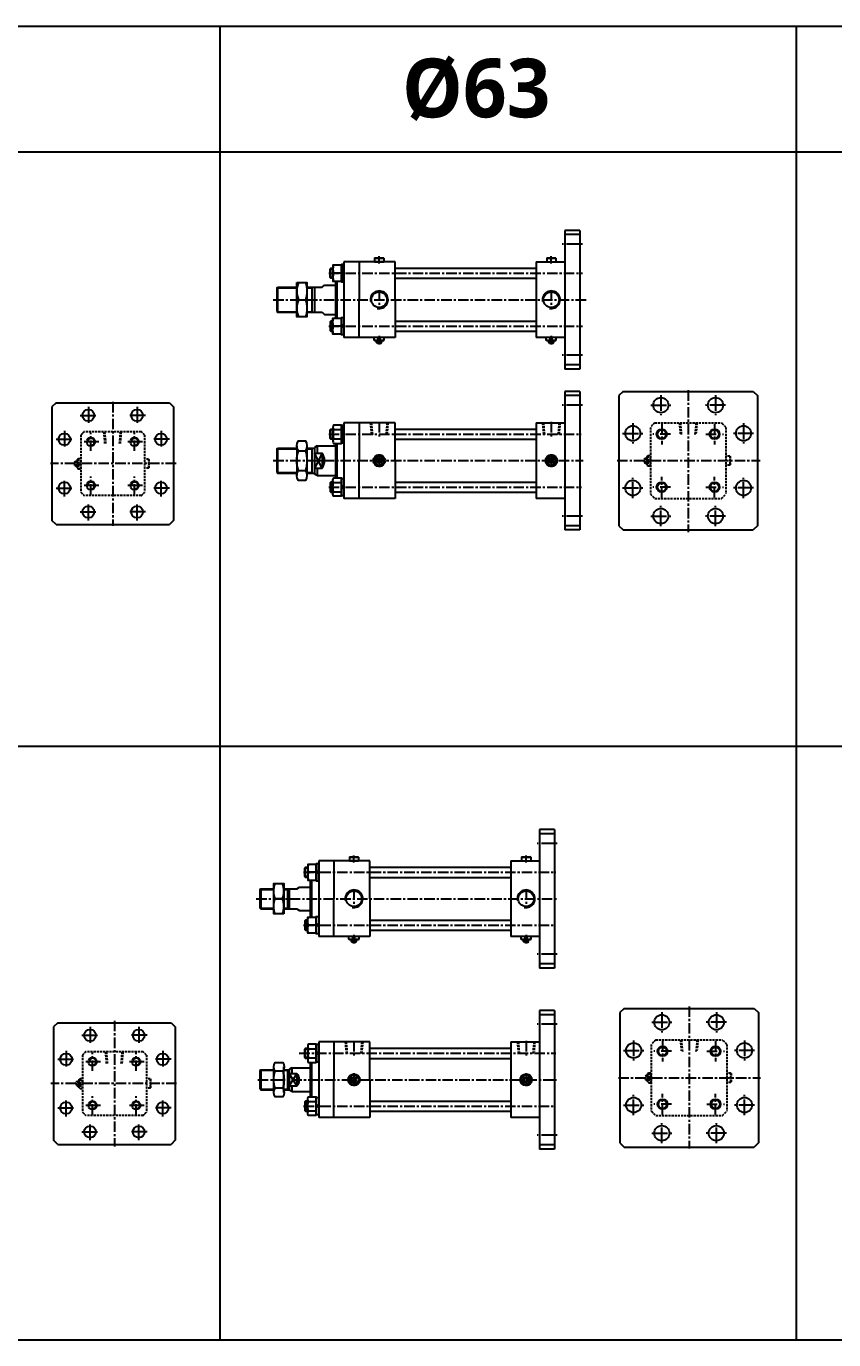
# Model space of a CAD drawing. Extents: x -819 to 29893, y -8942 to 9886.
# Drawn here: x 1237 to 2198, y 2786 to 4350 of the extents above; entities that cross this region are included whole.
import ezdxf

# ---------------------------------------------------------------- set-up
doc = ezdxf.new("R2010")
doc.units = 0
doc.header["$LTSCALE"] = 10
doc.header["$MEASUREMENT"] = 0
for name, pattern in [('CENTER', [2, 1.25, -0.25, 0.25, -0.25]), ('CENTERX2', [4, 2.5, -0.5, 0.5, -0.5]), ('HIDDEN', [0.375, 0.25, -0.125])]:
    doc.linetypes.add(name, pattern=pattern)
doc.layers.get('0').update_dxf_attribs({"linetype": 'CONTINUOUS'})
doc.layers.get('DEFPOINTS').update_dxf_attribs({"linetype": 'CONTINUOUS'})
for name, color, linetype in [('CEN', 1, 'CENTERX2'), ('CENTER', 1, 'CENTER'), ('ML', 7, 'CONTINUOUS'), ('THIN', 3, 'CONTINUOUS')]:
    doc.layers.add(name, color=color, linetype=linetype)
doc.styles.add('문자', font='romans.shx')

msp = doc.modelspace()

# ---------------------------------------------------------------- linework, layer by layer
for p, q in [((0, 4349.7), (5072.2, 4349.7)), ((1467.7, 2785.7), (1467.7, 4349.7)), ((2153.9, 2785.7), (2153.9, 4349.7)), ((5072.2, 4199.7), (0, 4199.7)), ((0, 3492.7), (5072.2, 3492.7)), ((0, 2785.7), (5072.2, 2785.7))]:
    msp.add_line(p, q)
at = {"layer": 'CEN', "color": 1, "linetype": 'CENTER', "ltscale": 1.5}
for p, q in [((1898.9, 4090.1), (1874.9, 4090.1)), ((1898.9, 3958.1), (1874.9, 3958.1)), ((1992.4, 3910.5), (1992.4, 3886.5)), ((2057.4, 3910.5), (2057.4, 3886.5)), ((1310.6, 3896.4), (1310.6, 3876.4)), ((1368.6, 3896.4), (1368.6, 3876.4)), ((1898.9, 3898.5), (1874.9, 3898.5)), ((1980.4, 3898.5), (2004.4, 3898.5)), ((2069.4, 3898.5), (2045.4, 3898.5)), ((1300.6, 3886.4), (1320.6, 3886.4)), ((1378.6, 3886.4), (1358.6, 3886.4)), ((1282.1, 3867.9), (1282.1, 3847.9)), ((1397.1, 3867.9), (1397.1, 3847.9)), ((1946.9, 3865), (1970.9, 3865)), ((1958.9, 3877), (1958.9, 3853)), ((2102.9, 3865), (2078.9, 3865)), ((2090.9, 3877), (2090.9, 3853)), ((1272.1, 3857.9), (1292.1, 3857.9)), ((1407.1, 3857.9), (1387.1, 3857.9)), ((1282.1, 3789.9), (1282.1, 3809.9)), ((1397.1, 3789.9), (1397.1, 3809.9)), ((1958.9, 3788), (1958.9, 3812)), ((2090.9, 3788), (2090.9, 3812)), ((1272.1, 3799.9), (1292.1, 3799.9)), ((1407.1, 3799.9), (1387.1, 3799.9)), ((1946.9, 3800), (1970.9, 3800)), ((2102.9, 3800), (2078.9, 3800)), ((1300.6, 3771.4), (1320.6, 3771.4)), ((1310.6, 3761.4), (1310.6, 3781.4)), ((1378.6, 3771.4), (1358.6, 3771.4)), ((1368.6, 3761.4), (1368.6, 3781.4)), ((1992.4, 3754.5), (1992.4, 3778.5)), ((2057.4, 3754.5), (2057.4, 3778.5)), ((1898.9, 3766.5), (1874.9, 3766.5)), ((1980.4, 3766.5), (2004.4, 3766.5)), ((2069.4, 3766.5), (2045.4, 3766.5)), ((1868.9, 3376.8), (1844.9, 3376.8)), ((1868.9, 3244.8), (1844.9, 3244.8)), ((1993.5, 3175.7), (1993.5, 3151.7)), ((2058.5, 3175.7), (2058.5, 3151.7)), ((1868.9, 3161.3), (1844.9, 3161.3)), ((1981.5, 3163.7), (2005.5, 3163.7)), ((2070.5, 3163.7), (2046.5, 3163.7)), ((1302.6, 3148.2), (1322.6, 3148.2)), ((1312.6, 3158.2), (1312.6, 3138.2)), ((1380.6, 3148.2), (1360.6, 3148.2)), ((1370.6, 3158.2), (1370.6, 3138.2)), ((1284.1, 3129.7), (1284.1, 3109.7)), ((1399.1, 3129.7), (1399.1, 3109.7)), ((1948, 3130.2), (1972, 3130.2)), ((1960, 3142.2), (1960, 3118.2)), ((2104, 3130.2), (2080, 3130.2)), ((2092, 3142.2), (2092, 3118.2)), ((1274.1, 3119.7), (1294.1, 3119.7)), ((1409.1, 3119.7), (1389.1, 3119.7)), ((1284.1, 3051.7), (1284.1, 3071.7)), ((1399.1, 3051.7), (1399.1, 3071.7)), ((1960, 3053.2), (1960, 3077.2)), ((2092, 3053.2), (2092, 3077.2)), ((1274.1, 3061.7), (1294.1, 3061.7)), ((1409.1, 3061.7), (1389.1, 3061.7)), ((1948, 3065.2), (1972, 3065.2)), ((2104, 3065.2), (2080, 3065.2)), ((1312.6, 3023.2), (1312.6, 3043.2)), ((1370.6, 3023.2), (1370.6, 3043.2)), ((1993.5, 3019.7), (1993.5, 3043.7)), ((2058.5, 3019.7), (2058.5, 3043.7)), ((1302.6, 3033.2), (1322.6, 3033.2)), ((1380.6, 3033.2), (1360.6, 3033.2)), ((1868.9, 3029.3), (1844.9, 3029.3)), ((1981.5, 3031.7), (2005.5, 3031.7)), ((2070.5, 3031.7), (2046.5, 3031.7))]:
    msp.add_line(p, q, dxfattribs=at)
at = {"layer": 'CENTER'}
for p, q in [((1313.6, 3844), (1313.6, 3865.8)), ((1365.6, 3844), (1365.6, 3865.8)), ((2003.9, 3864), (1982.8, 3864)), ((1993.4, 3876.1), (1993.4, 3851.8)), ((2045.8, 3864), (2066.9, 3864)), ((2056.4, 3876.1), (2056.4, 3851.8)), ((1323, 3854.9), (1304.1, 3854.9)), ((1375, 3854.9), (1356.1, 3854.9)), ((1323, 3802.9), (1304.1, 3802.9)), ((1313.6, 3792), (1313.6, 3813.8)), ((1375, 3802.9), (1356.1, 3802.9)), ((1365.6, 3792), (1365.6, 3813.8)), ((2003.9, 3801), (1982.8, 3801)), ((1993.4, 3788.8), (1993.4, 3813.1)), ((2045.8, 3801), (2066.9, 3801)), ((2056.4, 3788.8), (2056.4, 3813.1)), ((2005.1, 3129.2), (1984, 3129.2)), ((1994.5, 3141.4), (1994.5, 3117)), ((2047, 3129.2), (2068.1, 3129.2)), ((2057.5, 3141.4), (2057.5, 3117)), ((1325, 3116.7), (1306.1, 3116.7)), ((1315.6, 3105.8), (1315.6, 3127.6)), ((1377, 3116.7), (1358.1, 3116.7)), ((1367.6, 3105.8), (1367.6, 3127.6)), ((1315.6, 3053.8), (1315.6, 3075.6)), ((1367.6, 3053.8), (1367.6, 3075.6)), ((2005.1, 3066.2), (1984, 3066.2)), ((1994.5, 3054), (1994.5, 3078.4)), ((2047, 3066.2), (2068.1, 3066.2)), ((2057.5, 3054), (2057.5, 3078.4)), ((1325, 3064.7), (1306.1, 3064.7)), ((1377, 3064.7), (1358.1, 3064.7))]:
    msp.add_line(p, q, dxfattribs=at)
at = {"layer": 'DEFPOINTS', "color": 0, "linetype": 'ByBlock'}
for p in [(1895.9, 3915), (1865.9, 3177.8)]:
    msp.add_point(p, dxfattribs=at)
at = {"layer": 'ML'}
for p, q in [((1877.9, 4106.6), (1877.9, 3941.6)), ((1895.9, 4106.6), (1877.9, 4106.6)), ((1895.9, 4101.6), (1877.9, 4101.6)), ((1895.9, 4106.6), (1895.9, 3941.6)), ((1614.9, 4069.1), (1614.9, 3979.1)), ((1632.9, 4069.1), (1614.9, 4069.1)), ((1675.9, 4069.1), (1632.9, 4069.1)), ((1632.9, 4069.1), (1632.9, 4024.1)), ((1651.4, 4073.6), (1651.9, 4074.1)), ((1651.4, 4073.6), (1662.4, 4073.6)), ((1651.4, 4069.1), (1662.4, 4069.1)), ((1651.9, 4074.1), (1661.9, 4074.1)), ((1662.4, 4073.6), (1661.9, 4074.1)), ((1675.9, 4024.1), (1675.9, 4069.1)), ((1843.9, 4069.1), (1877.9, 4069.1)), ((1843.9, 4069.1), (1843.9, 4024.1)), ((1856.4, 4073.6), (1856.9, 4074.1)), ((1856.4, 4073.6), (1867.4, 4073.6)), ((1856.4, 4069.1), (1867.4, 4069.1)), ((1856.9, 4074.1), (1866.9, 4074.1)), ((1867.4, 4073.6), (1866.9, 4074.1)), ((1599.3, 4049.6), (1599.3, 4061.6)), ((1611.9, 4055.6), (1602.7, 4055.6)), ((1611.9, 4057.9), (1614.9, 4054.9)), ((1611.9, 4056.2), (1614.9, 4053.2)), ((1534.9, 4038.1), (1535.9, 4039.1)), ((1534.9, 4038.1), (1534.9, 4010.1)), ((1535.9, 4039.1), (1535.9, 4009.1)), ((1576.9, 4039.1), (1576.9, 4009.1)), ((1579.9, 4039.1), (1579.9, 4009.1)), ((1588.9, 4039.1), (1591.9, 4041.6)), ((1604.9, 4046.1), (1604.9, 4002.1)), ((1606.4, 4046.1), (1606.4, 4002.1)), ((1560.7, 4024.1), (1569.1, 4024.1)), ((1632.9, 3979.1), (1632.9, 4024.1)), ((1675.9, 4024.1), (1675.9, 3979.1)), ((1843.9, 4024.1), (1843.9, 3979.1)), ((1534.9, 4010.1), (1535.9, 4009.1)), ((1588.9, 4009.1), (1591.9, 4006.6)), ((1599.3, 3998.6), (1599.3, 3986.6)), ((1611.9, 3992.6), (1602.7, 3992.6)), ((1611.9, 3991.9), (1614.9, 3994.9)), ((1611.9, 3990.2), (1614.9, 3993.2)), ((1632.9, 3979.1), (1614.9, 3979.1)), ((1675.9, 3979.1), (1632.9, 3979.1)), ((1662.9, 3979.1), (1650.9, 3979.1)), ((1650.9, 3976.1), (1650.9, 3979.1)), ((1650.9, 3976.1), (1655.7, 3976.1)), ((1651.9, 3975.1), (1650.9, 3976.1)), ((1661.9, 3975.1), (1651.9, 3975.1)), ((1653.9, 3973.1), (1653.9, 3975.1)), ((1654.9, 3972.1), (1653.9, 3973.1)), ((1653.9, 3973.1), (1659.9, 3973.1)), ((1655.7, 3975.1), (1655.7, 3979.1)), ((1658.1, 3975.1), (1658.1, 3979.1)), ((1658.1, 3976.1), (1662.9, 3976.1)), ((1658.9, 3972.1), (1659.9, 3973.1)), ((1659.9, 3973.1), (1659.9, 3975.1)), ((1661.9, 3975.1), (1662.9, 3976.1)), ((1662.9, 3976.1), (1662.9, 3979.1)), ((1877.9, 3979.1), (1843.9, 3979.1)), ((1867.9, 3979.1), (1855.9, 3979.1)), ((1855.9, 3976.1), (1855.9, 3979.1)), ((1855.9, 3976.1), (1860.7, 3976.1)), ((1856.9, 3975.1), (1855.9, 3976.1)), ((1866.9, 3975.1), (1856.9, 3975.1)), ((1858.9, 3973.1), (1858.9, 3975.1)), ((1859.9, 3972.1), (1858.9, 3973.1)), ((1858.9, 3973.1), (1864.9, 3973.1)), ((1860.7, 3975.1), (1860.7, 3979.1)), ((1863.1, 3975.1), (1863.1, 3979.1)), ((1863.1, 3976.1), (1867.9, 3976.1)), ((1863.9, 3972.1), (1864.9, 3973.1)), ((1864.9, 3973.1), (1864.9, 3975.1)), ((1866.9, 3975.1), (1867.9, 3976.1)), ((1867.9, 3976.1), (1867.9, 3979.1)), ((1658.9, 3972.1), (1654.9, 3972.1)), ((1863.9, 3972.1), (1859.9, 3972.1)), ((1895.9, 3946.6), (1877.9, 3946.6)), ((1895.9, 3941.6), (1877.9, 3941.6)), ((1877.9, 3915), (1877.9, 3750)), ((1895.9, 3915), (1877.9, 3915)), ((1895.9, 3915), (1895.9, 3750)), ((1947.4, 3915), (1942.4, 3910)), ((1947.4, 3915), (2102.4, 3915)), ((2102.4, 3915), (2107.4, 3910)), ((1272.1, 3901.4), (1267.1, 3896.4)), ((1267.1, 3896.4), (1267.1, 3761.4)), ((1272.1, 3901.4), (1407.1, 3901.4)), ((1407.1, 3901.4), (1412.1, 3896.4)), ((1412.1, 3896.4), (1412.1, 3761.4)), ((1895.9, 3910), (1877.9, 3910)), ((1942.4, 3910), (1942.4, 3755)), ((2107.4, 3910), (2107.4, 3755)), ((1599.3, 3858), (1599.3, 3870)), ((1601.9, 3872.2), (1601.9, 3855.7)), ((1602.7, 3869.4), (1611.9, 3869.4)), ((1611.9, 3866.3), (1614.9, 3863.3)), ((1611.9, 3864.6), (1614.9, 3861.6)), ((1632.9, 3877.5), (1614.9, 3877.5)), ((1614.9, 3877.5), (1614.9, 3787.5)), ((1675.9, 3877.5), (1632.9, 3877.5)), ((1632.9, 3877.5), (1632.9, 3832.5)), ((1675.9, 3832.5), (1675.9, 3877.5)), ((1843.9, 3877.5), (1877.9, 3877.5)), ((1843.9, 3877.5), (1843.9, 3832.5)), ((1534.9, 3846.5), (1535.9, 3847.5)), ((1535.9, 3847.5), (1535.9, 3817.5)), ((1558.9, 3850.1), (1558.9, 3814.8)), ((1570.9, 3850.1), (1570.9, 3814.8)), ((1576.9, 3847.5), (1576.9, 3817.5)), ((1582.9, 3850), (1579.9, 3848.2)), ((1579.9, 3848.2), (1579.9, 3816.7)), ((1582.9, 3850), (1582.9, 3841.5)), ((1602.7, 3858.5), (1611.9, 3858.5)), ((1604.9, 3853), (1604.9, 3811.9)), ((1606.4, 3853), (1606.4, 3811.9)), ((1534.9, 3846.5), (1534.9, 3818.5)), ((1560.7, 3844.2), (1569.1, 3844.2)), ((1579.9, 3841.5), (1588.9, 3841.5)), ((1588.9, 3841.5), (1588.9, 3823.4)), ((1632.9, 3787.5), (1632.9, 3832.5)), ((1655.7, 3838.3), (1651, 3833.6)), ((1658.1, 3838.3), (1662.7, 3833.6)), ((1675.9, 3832.5), (1675.9, 3787.5)), ((1843.9, 3832.5), (1843.9, 3787.5)), ((1860.7, 3838.3), (1856, 3833.6)), ((1863.1, 3838.3), (1867.7, 3833.6)), ((1534.9, 3818.5), (1535.9, 3817.5)), ((1560.7, 3820.7), (1569.1, 3820.7)), ((1579.9, 3823.4), (1588.9, 3823.4)), ((1582.9, 3815), (1579.9, 3816.7)), ((1582.9, 3823.4), (1582.9, 3815)), ((1651, 3831.3), (1655.7, 3826.6)), ((1662.7, 3831.3), (1658.1, 3826.6)), ((1856, 3831.3), (1860.7, 3826.6)), ((1867.7, 3831.3), (1863.1, 3826.6)), ((1599.3, 3807), (1599.3, 3795)), ((1601.9, 3792.7), (1601.9, 3809.2)), ((1602.7, 3806.4), (1611.9, 3806.4)), ((1611.9, 3800.3), (1614.9, 3803.3)), ((1611.9, 3798.6), (1614.9, 3801.6)), ((1602.7, 3795.5), (1611.9, 3795.5)), ((1632.9, 3787.5), (1614.9, 3787.5)), ((1675.9, 3787.5), (1632.9, 3787.5)), ((1877.9, 3787.5), (1843.9, 3787.5)), ((1272.1, 3756.4), (1267.1, 3761.4)), ((1272.1, 3756.4), (1407.1, 3756.4)), ((1412.1, 3761.4), (1407.1, 3756.4)), ((1895.9, 3755), (1877.9, 3755)), ((1942.4, 3755), (1947.4, 3750)), ((2107.4, 3755), (2102.4, 3750)), ((1895.9, 3750), (1877.9, 3750)), ((1947.4, 3750), (2102.4, 3750)), ((1847.9, 3393.3), (1847.9, 3228.3)), ((1865.9, 3393.3), (1847.9, 3393.3)), ((1865.9, 3388.3), (1847.9, 3388.3)), ((1865.9, 3393.3), (1865.9, 3228.3)), ((1569.3, 3336.3), (1569.3, 3348.3)), ((1584.9, 3355.8), (1584.9, 3265.8)), ((1602.9, 3355.8), (1584.9, 3355.8)), ((1645.9, 3355.8), (1602.9, 3355.8)), ((1602.9, 3355.8), (1602.9, 3310.8)), ((1621.4, 3360.3), (1621.9, 3360.8)), ((1621.4, 3360.3), (1632.4, 3360.3)), ((1621.4, 3355.8), (1632.4, 3355.8)), ((1621.9, 3360.8), (1631.9, 3360.8)), ((1632.4, 3360.3), (1631.9, 3360.8)), ((1645.9, 3310.8), (1645.9, 3355.8)), ((1813.9, 3355.8), (1847.9, 3355.8)), ((1813.9, 3355.8), (1813.9, 3310.8)), ((1826.4, 3360.3), (1826.9, 3360.8)), ((1826.4, 3360.3), (1837.4, 3360.3)), ((1826.4, 3355.8), (1837.4, 3355.8)), ((1826.9, 3360.8), (1836.9, 3360.8)), ((1837.4, 3360.3), (1836.9, 3360.8)), ((1581.9, 3342.3), (1572.7, 3342.3)), ((1574.9, 3332.8), (1574.9, 3288.8)), ((1576.4, 3332.8), (1576.4, 3288.8)), ((1581.9, 3344.6), (1584.9, 3341.6)), ((1581.9, 3343), (1584.9, 3340)), ((1514.9, 3321.8), (1515.9, 3322.8)), ((1514.9, 3321.8), (1514.9, 3299.8)), ((1515.9, 3322.8), (1515.9, 3298.8)), ((1547.9, 3322.8), (1547.9, 3298.8)), ((1549.9, 3322.8), (1549.9, 3298.8)), ((1549.9, 3322.8), (1558.9, 3322.8)), ((1558.9, 3322.8), (1561.9, 3324.8)), ((1541.9, 3310.8), (1533.1, 3310.8)), ((1602.9, 3265.8), (1602.9, 3310.8)), ((1645.9, 3310.8), (1645.9, 3265.8)), ((1813.9, 3310.8), (1813.9, 3265.8)), ((1514.9, 3299.8), (1515.9, 3298.8)), ((1558.9, 3298.8), (1561.9, 3296.8)), ((1569.3, 3285.3), (1569.3, 3273.3)), ((1581.9, 3279.3), (1572.7, 3279.3)), ((1581.9, 3278.6), (1584.9, 3281.6)), ((1581.9, 3277), (1584.9, 3280)), ((1602.9, 3265.8), (1584.9, 3265.8)), ((1645.9, 3265.8), (1602.9, 3265.8)), ((1632.9, 3265.8), (1620.9, 3265.8)), ((1620.9, 3262.8), (1620.9, 3265.8)), ((1620.9, 3262.8), (1625.7, 3262.8)), ((1621.9, 3261.8), (1620.9, 3262.8)), ((1631.9, 3261.8), (1621.9, 3261.8)), ((1623.9, 3259.8), (1623.9, 3261.8)), ((1624.9, 3258.8), (1623.9, 3259.8)), ((1623.9, 3259.8), (1629.9, 3259.8)), ((1628.9, 3258.8), (1624.9, 3258.8)), ((1625.7, 3261.8), (1625.7, 3265.8)), ((1628, 3261.8), (1628, 3265.8)), ((1628, 3262.8), (1632.9, 3262.8)), ((1628.9, 3258.8), (1629.9, 3259.8)), ((1629.9, 3259.8), (1629.9, 3261.8)), ((1631.9, 3261.8), (1632.9, 3262.8)), ((1632.9, 3262.8), (1632.9, 3265.8)), ((1847.9, 3265.8), (1813.9, 3265.8)), ((1837.9, 3265.8), (1825.9, 3265.8)), ((1825.9, 3262.8), (1825.9, 3265.8)), ((1825.9, 3262.8), (1830.7, 3262.8)), ((1826.9, 3261.8), (1825.9, 3262.8)), ((1836.9, 3261.8), (1826.9, 3261.8)), ((1828.9, 3259.8), (1828.9, 3261.8)), ((1829.9, 3258.8), (1828.9, 3259.8)), ((1828.9, 3259.8), (1834.9, 3259.8)), ((1833.9, 3258.8), (1829.9, 3258.8)), ((1830.7, 3261.8), (1830.7, 3265.8)), ((1833, 3261.8), (1833, 3265.8)), ((1833, 3262.8), (1837.9, 3262.8)), ((1833.9, 3258.8), (1834.9, 3259.8)), ((1834.9, 3259.8), (1834.9, 3261.8)), ((1836.9, 3261.8), (1837.9, 3262.8)), ((1837.9, 3262.8), (1837.9, 3265.8)), ((1865.9, 3233.3), (1847.9, 3233.3)), ((1865.9, 3228.3), (1847.9, 3228.3)), ((1847.9, 3177.8), (1847.9, 3012.8)), ((1865.9, 3177.8), (1847.9, 3177.8)), ((1865.9, 3177.8), (1865.9, 3012.8)), ((1948.5, 3180.2), (1943.5, 3175.2)), ((1943.5, 3175.2), (1943.5, 3020.2)), ((1948.5, 3180.2), (2103.5, 3180.2)), ((2103.5, 3180.2), (2108.5, 3175.2)), ((2108.5, 3175.2), (2108.5, 3020.2)), ((1274.1, 3163.2), (1269.1, 3158.2)), ((1274.1, 3163.2), (1409.1, 3163.2)), ((1409.1, 3163.2), (1414.1, 3158.2)), ((1865.9, 3172.8), (1847.9, 3172.8)), ((1269.1, 3158.2), (1269.1, 3023.2)), ((1414.1, 3158.2), (1414.1, 3023.2)), ((1569.3, 3120.8), (1569.3, 3132.8)), ((1571.9, 3135.1), (1571.9, 3118.6)), ((1572.7, 3132.3), (1581.9, 3132.3)), ((1581.9, 3129.2), (1584.9, 3126.2)), ((1602.9, 3140.3), (1584.9, 3140.3)), ((1584.9, 3140.3), (1584.9, 3050.3)), ((1645.9, 3140.3), (1602.9, 3140.3)), ((1602.9, 3140.3), (1602.9, 3095.3)), ((1645.9, 3095.3), (1645.9, 3140.3)), ((1813.9, 3140.3), (1847.9, 3140.3)), ((1813.9, 3140.3), (1813.9, 3095.3)), ((1572.7, 3121.4), (1581.9, 3121.4)), ((1574.9, 3115.9), (1574.9, 3074.8)), ((1576.4, 3115.9), (1576.4, 3074.8)), ((1581.9, 3127.5), (1584.9, 3124.5)), ((1514.9, 3106.3), (1515.9, 3107.3)), ((1514.9, 3106.3), (1514.9, 3084.3)), ((1515.9, 3107.3), (1515.9, 3083.3)), ((1531.5, 3080), (1531.5, 3110.7)), ((1542, 3105.6), (1533.1, 3105.6)), ((1543.5, 3080), (1543.5, 3110.7)), ((1547.9, 3107.3), (1547.9, 3083.3)), ((1552.9, 3109.3), (1549.9, 3107.6)), ((1549.9, 3107.6), (1549.9, 3083.1)), ((1549.9, 3102.6), (1558.9, 3102.6)), ((1552.9, 3109.3), (1552.9, 3102.6)), ((1558.9, 3102.6), (1558.9, 3088.1)), ((1625.7, 3101.2), (1621, 3096.5)), ((1628, 3101.2), (1632.7, 3096.5)), ((1830.7, 3101.2), (1826, 3096.5)), ((1833, 3101.2), (1837.7, 3096.5)), ((1514.9, 3084.3), (1515.9, 3083.3)), ((1542, 3085.1), (1533.1, 3085.1)), ((1549.9, 3088.1), (1558.9, 3088.1)), ((1552.9, 3081.3), (1549.9, 3083.1)), ((1552.9, 3088.1), (1552.9, 3081.3)), ((1602.9, 3050.3), (1602.9, 3095.3)), ((1621, 3094.2), (1625.7, 3089.5)), ((1632.7, 3094.2), (1628, 3089.5)), ((1645.9, 3095.3), (1645.9, 3050.3)), ((1813.9, 3095.3), (1813.9, 3050.3)), ((1826, 3094.2), (1830.7, 3089.5)), ((1837.7, 3094.2), (1833, 3089.5)), ((1569.3, 3069.8), (1569.3, 3057.8)), ((1571.9, 3055.6), (1571.9, 3072.1)), ((1572.7, 3069.3), (1581.9, 3069.3)), ((1581.9, 3063.2), (1584.9, 3066.2)), ((1572.7, 3058.4), (1581.9, 3058.4)), ((1581.9, 3061.5), (1584.9, 3064.5)), ((1602.9, 3050.3), (1584.9, 3050.3)), ((1645.9, 3050.3), (1602.9, 3050.3)), ((1847.9, 3050.3), (1813.9, 3050.3)), ((1274.1, 3018.2), (1269.1, 3023.2)), ((1414.1, 3023.2), (1409.1, 3018.2)), ((1943.5, 3020.2), (1948.5, 3015.2)), ((2108.5, 3020.2), (2103.5, 3015.2)), ((1274.1, 3018.2), (1409.1, 3018.2)), ((1865.9, 3017.8), (1847.9, 3017.8)), ((1865.9, 3012.8), (1847.9, 3012.8)), ((1948.5, 3015.2), (2103.5, 3015.2))]:
    msp.add_line(p, q, dxfattribs=at)
at = {"layer": 'ML', "color": 7, "linetype": 'Continuous'}
for p, q in [((1651.4, 4073.6), (1651.4, 4069.1)), ((1662.4, 4073.6), (1662.4, 4069.1)), ((1856.4, 4073.6), (1856.4, 4069.1)), ((1867.4, 4073.6), (1867.4, 4069.1)), ((1675.9, 4061.6), (1843.9, 4061.6)), ((1535.9, 4039.1), (1558.9, 4039.1)), ((1570.9, 4039.1), (1588.9, 4039.1)), ((1591.9, 4041.6), (1604.9, 4041.6)), ((1675.9, 4049.6), (1843.9, 4049.6)), ((1535.9, 4009.1), (1558.9, 4009.1)), ((1570.9, 4009.1), (1588.9, 4009.1)), ((1591.9, 4006.6), (1604.9, 4006.6)), ((1675.9, 3998.6), (1843.9, 3998.6)), ((1675.9, 3986.6), (1843.9, 3986.6)), ((1675.9, 3870), (1843.9, 3870)), ((1535.9, 3847.5), (1558.9, 3847.5)), ((1570.9, 3847.5), (1579.9, 3847.5)), ((1582.9, 3850), (1604.9, 3850)), ((1675.9, 3858), (1843.9, 3858)), ((1535.9, 3817.5), (1558.9, 3817.5)), ((1570.9, 3817.5), (1579.9, 3817.5)), ((1582.9, 3815), (1604.9, 3815)), ((1675.9, 3807), (1843.9, 3807)), ((1675.9, 3795), (1843.9, 3795)), ((1621.4, 3360.3), (1621.4, 3355.8)), ((1632.4, 3360.3), (1632.4, 3355.8)), ((1645.9, 3348.3), (1813.9, 3348.3)), ((1826.4, 3360.3), (1826.4, 3355.8)), ((1837.4, 3360.3), (1837.4, 3355.8)), ((1645.9, 3336.3), (1813.9, 3336.3)), ((1515.9, 3322.8), (1531.5, 3322.8)), ((1543.5, 3322.8), (1549.9, 3322.8)), ((1561.9, 3324.8), (1574.9, 3324.8)), ((1515.9, 3298.8), (1531.5, 3298.8)), ((1543.5, 3298.8), (1549.9, 3298.8)), ((1549.9, 3298.8), (1558.9, 3298.8)), ((1561.9, 3296.8), (1574.9, 3296.8)), ((1645.9, 3285.3), (1813.9, 3285.3)), ((1645.9, 3273.3), (1813.9, 3273.3)), ((1645.9, 3132.8), (1813.9, 3132.8)), ((1645.9, 3120.8), (1813.9, 3120.8)), ((1515.9, 3107.3), (1531.5, 3107.3)), ((1543.5, 3107.3), (1549.9, 3107.3)), ((1552.9, 3109.3), (1574.9, 3109.3)), ((1515.9, 3083.3), (1531.5, 3083.3)), ((1543.5, 3083.3), (1549.9, 3083.3)), ((1552.9, 3081.3), (1574.9, 3081.3)), ((1645.9, 3069.8), (1813.9, 3069.8)), ((1645.9, 3057.8), (1813.9, 3057.8))]:
    msp.add_line(p, q, dxfattribs=at)
at = {"layer": 'ML', "color": 1, "linetype": 'CENTER'}
for p, q in [((1656.9, 4067.1), (1656.9, 4075.8)), ((1861.9, 4067.1), (1861.9, 4075.8)), ((1596.8, 4055.6), (1899, 4055.6)), ((1656.9, 4035.6), (1656.9, 4012.6)), ((1861.9, 4035.6), (1861.9, 4012.6)), ((1530.8, 4024.1), (1903.6, 4024.1)), ((1596.8, 3992.6), (1899.1, 3992.6)), ((1656.9, 3981.3), (1656.9, 3970.9)), ((1861.9, 3981.3), (1861.9, 3970.9)), ((2024.9, 3916.3), (2024.9, 3747.2)), ((1339.6, 3902.4), (1339.6, 3754.7)), ((1596.8, 3864), (1897.4, 3864)), ((1656.9, 3878.6), (1656.9, 3860.4)), ((1861.9, 3878.6), (1861.9, 3858.9)), ((1530.8, 3832.5), (1900, 3832.5)), ((1656.9, 3840.2), (1656.9, 3824.8)), ((1861.9, 3840.2), (1861.9, 3824.8)), ((1940.3, 3832.5), (2110.5, 3832.5)), ((1415.1, 3828.9), (1265.4, 3828.9)), ((1596.8, 3801), (1898, 3801)), ((1626.9, 3353.8), (1626.9, 3362.5)), ((1831.9, 3353.8), (1831.9, 3362.5)), ((1566.8, 3342.3), (1867.4, 3342.3)), ((1626.9, 3322.3), (1626.9, 3299.3)), ((1831.9, 3322.3), (1831.9, 3299.3)), ((1510.5, 3310.8), (1869.2, 3310.8)), ((1566.8, 3279.3), (1866.4, 3279.3)), ((1626.9, 3268), (1626.9, 3257.6)), ((1831.9, 3268), (1831.9, 3257.6)), ((2026, 3182.7), (2026, 3013.4)), ((1341.6, 3165.6), (1341.6, 3015.7)), ((1626.9, 3141.5), (1626.9, 3123.3)), ((1831.9, 3141.5), (1831.9, 3121.8)), ((1561.8, 3126.8), (1867.4, 3126.8)), ((1626.9, 3103), (1626.9, 3087.6)), ((1831.9, 3103), (1831.9, 3087.6)), ((1941.8, 3097.7), (2111, 3097.7)), ((1415.7, 3090.7), (1266, 3090.7)), ((1512.3, 3095.3), (1868, 3095.3)), ((1566.8, 3063.8), (1866.4, 3063.8))]:
    msp.add_line(p, q, dxfattribs=at)
at = {"layer": 'ML', "color": 2, "linetype": 'Continuous'}
for p, q in [((1535.1, 4038.3), (1558.9, 4038.3)), ((1570.9, 4038.3), (1576.9, 4038.3)), ((1535.1, 4009.8), (1558.9, 4009.8)), ((1570.9, 4009.8), (1576.9, 4009.8)), ((1535.1, 3846.7), (1558.9, 3846.7)), ((1570.9, 3846.7), (1576.9, 3846.7)), ((1535.1, 3818.2), (1558.9, 3818.2)), ((1570.9, 3818.2), (1576.9, 3818.2)), ((1515.1, 3322), (1531.5, 3322)), ((1543.5, 3322), (1547.9, 3322)), ((1515.1, 3299.5), (1531.5, 3299.5)), ((1543.5, 3299.5), (1547.9, 3299.5)), ((1515.1, 3106.6), (1531.5, 3106.6)), ((1543.5, 3106.6), (1547.9, 3106.6)), ((1515.1, 3084.1), (1531.5, 3084.1)), ((1543.5, 3084.1), (1547.9, 3084.1))]:
    msp.add_line(p, q, dxfattribs=at)
at = {"layer": 'ML', "color": 2}
for p, q in [((1576.9, 4038.3), (1578.2, 4039.1)), ((1576.9, 4009.8), (1578.2, 4009.1)), ((1654.4, 3972.6), (1654.4, 3975.1)), ((1659.4, 3972.6), (1659.4, 3975.1)), ((1859.4, 3972.6), (1859.4, 3975.1)), ((1864.4, 3972.6), (1864.4, 3975.1)), ((1576.9, 3846.7), (1578.2, 3847.5)), ((1588.9, 3841.5), (1579.9, 3823.4)), ((1588.9, 3823.4), (1579.9, 3841.5)), ((1576.9, 3818.2), (1578.2, 3817.5)), ((1547.9, 3322), (1549.2, 3322.8)), ((1547.9, 3299.5), (1549.2, 3298.8)), ((1624.4, 3259.3), (1624.4, 3261.8)), ((1629.4, 3259.3), (1629.4, 3261.8)), ((1829.4, 3259.3), (1829.4, 3261.8)), ((1834.4, 3259.3), (1834.4, 3261.8)), ((1547.9, 3106.6), (1549.2, 3107.3)), ((1558.9, 3102.6), (1549.9, 3088.1)), ((1558.9, 3088.1), (1549.9, 3102.6)), ((1547.9, 3084.1), (1549.2, 3083.3))]:
    msp.add_line(p, q, dxfattribs=at)
at = {"layer": 'ML', "color": 6, "linetype": 'HIDDEN'}
for p, q in [((1373.6, 3866.9), (1305.6, 3866.9)), ((1330.3, 3852.9), (1329.1, 3866.9)), ((1331.5, 3852.9), (1330.3, 3866.9)), ((1347.7, 3852.9), (1348.9, 3866.9)), ((1348.8, 3852.9), (1350, 3866.9)), ((1646.4, 3877.5), (1647.5, 3864.6)), ((1647.5, 3877.5), (1648.8, 3863.5)), ((1666.2, 3877.5), (1665, 3863.5)), ((1667.3, 3877.5), (1666.2, 3864.6)), ((1851.4, 3877.5), (1852.5, 3864.6)), ((1852.5, 3877.5), (1853.8, 3863.5)), ((1871.2, 3877.5), (1870, 3863.5)), ((1872.3, 3877.5), (1871.2, 3864.6)), ((1979.9, 3872.1), (1979.9, 3792.8)), ((1985.2, 3877.5), (2064.5, 3877.5)), ((2014.4, 3877.5), (2015.5, 3864.6)), ((2015.5, 3877.5), (2016.8, 3863.5)), ((2034.2, 3877.5), (2033, 3863.5)), ((2035.3, 3877.5), (2034.2, 3864.6)), ((2069.9, 3872.1), (2069.9, 3792.8)), ((1301.6, 3862.9), (1301.6, 3794.9)), ((1377.6, 3863), (1377.6, 3794.9)), ((1294.6, 3830.9), (1295.6, 3831.9)), ((1295.6, 3831.9), (1295.6, 3825.9)), ((1295.6, 3831.9), (1297.6, 3831.9)), ((1297.6, 3833.9), (1298.6, 3834.9)), ((1297.6, 3823.9), (1297.6, 3833.9)), ((1298.6, 3834.9), (1298.6, 3830.1)), ((1298.6, 3834.9), (1301.6, 3834.9)), ((1301.6, 3822.9), (1301.6, 3834.9)), ((1382.1, 3834.4), (1377.6, 3834.4)), ((1382.1, 3834.4), (1382.1, 3823.4)), ((1382.1, 3834.4), (1382.6, 3833.9)), ((1382.6, 3833.9), (1382.6, 3823.9)), ((1972.9, 3834.5), (1973.9, 3835.5)), ((1972.9, 3830.5), (1972.9, 3834.5)), ((1973.4, 3835), (1975.9, 3835)), ((1973.9, 3835.5), (1973.9, 3829.5)), ((1973.9, 3835.5), (1975.9, 3835.5)), ((1975.9, 3837.5), (1976.9, 3838.5)), ((1975.9, 3827.5), (1975.9, 3837.5)), ((1975.9, 3833.6), (1979.9, 3833.6)), ((1976.9, 3838.5), (1979.9, 3838.5)), ((1976.9, 3838.5), (1976.9, 3833.6)), ((1979.9, 3826.5), (1979.9, 3838.5)), ((2074.4, 3838), (2069.9, 3838)), ((2069.9, 3838), (2069.9, 3827)), ((2074.4, 3838), (2074.4, 3827)), ((2074.4, 3838), (2074.9, 3837.5)), ((2074.9, 3837.5), (2074.9, 3827.5)), ((1294.6, 3826.9), (1294.6, 3830.9)), ((1294.6, 3826.9), (1295.6, 3825.9)), ((1295.1, 3831.4), (1297.6, 3831.4)), ((1295.1, 3826.4), (1297.6, 3826.4)), ((1295.6, 3825.9), (1297.6, 3825.9)), ((1297.6, 3830.1), (1301.6, 3830.1)), ((1297.6, 3827.7), (1301.6, 3827.7)), ((1297.6, 3823.9), (1298.6, 3822.9)), ((1298.6, 3827.7), (1298.6, 3822.9)), ((1298.6, 3822.9), (1301.6, 3822.9)), ((1382.1, 3823.4), (1377.6, 3823.4)), ((1382.1, 3823.4), (1382.6, 3823.9)), ((1972.9, 3830.5), (1973.9, 3829.5)), ((1973.4, 3830), (1975.9, 3830)), ((1973.9, 3829.5), (1975.9, 3829.5)), ((1975.9, 3831.3), (1979.9, 3831.3)), ((1975.9, 3827.5), (1976.9, 3826.5)), ((1976.9, 3831.3), (1976.9, 3826.5)), ((1976.9, 3826.5), (1979.9, 3826.5)), ((2074.4, 3827), (2069.9, 3827)), ((2074.4, 3827), (2074.9, 3827.5)), ((1373.6, 3790.9), (1305.6, 3790.9)), ((1985.2, 3787.5), (2064.5, 3787.5)), ((1375.6, 3128.7), (1307.6, 3128.7)), ((1332.3, 3114.7), (1331.1, 3128.7)), ((1333.5, 3114.7), (1332.3, 3128.7)), ((1349.7, 3114.7), (1350.9, 3128.7)), ((1350.8, 3114.7), (1352.1, 3128.7)), ((1616.4, 3140.3), (1617.5, 3127.5)), ((1617.5, 3140.3), (1618.8, 3126.3)), ((1636.2, 3140.3), (1634.9, 3126.3)), ((1637.3, 3140.3), (1636.2, 3127.5)), ((1821.4, 3140.3), (1822.5, 3127.5)), ((1822.5, 3140.3), (1823.8, 3126.3)), ((1841.2, 3140.3), (1839.9, 3126.3)), ((1842.3, 3140.3), (1841.2, 3127.5)), ((1981, 3137.4), (1981, 3058)), ((1986.4, 3142.7), (2065.7, 3142.7)), ((2015.6, 3142.7), (2016.7, 3129.9)), ((2016.7, 3142.7), (2018, 3128.7)), ((2035.4, 3142.7), (2034.1, 3128.7)), ((2036.5, 3142.7), (2035.4, 3129.9)), ((2071, 3137.4), (2071, 3058)), ((1303.6, 3124.7), (1303.6, 3056.7)), ((1379.6, 3124.7), (1379.6, 3056.6)), ((1974, 3099.7), (1975, 3100.7)), ((1974, 3095.7), (1974, 3099.7)), ((1974.5, 3100.2), (1977, 3100.2)), ((1975, 3100.7), (1975, 3094.7)), ((1975, 3100.7), (1977, 3100.7)), ((1977, 3102.7), (1978, 3103.7)), ((1977, 3092.7), (1977, 3102.7)), ((1977, 3098.9), (1981, 3098.9)), ((1978, 3103.7), (1981, 3103.7)), ((1978, 3103.7), (1978, 3098.9)), ((1981, 3091.7), (1981, 3103.7)), ((2075.5, 3103.2), (2071, 3103.2)), ((2071, 3103.2), (2071, 3092.2)), ((2075.5, 3103.2), (2075.5, 3092.2)), ((2075.5, 3103.2), (2076, 3102.7)), ((2076, 3102.7), (2076, 3092.7)), ((1296.6, 3092.7), (1297.6, 3093.7)), ((1296.6, 3088.7), (1296.6, 3092.7)), ((1296.6, 3088.7), (1297.6, 3087.7)), ((1297.1, 3093.2), (1299.6, 3093.2)), ((1297.1, 3088.2), (1299.6, 3088.2)), ((1297.6, 3093.7), (1297.6, 3087.7)), ((1297.6, 3093.7), (1299.6, 3093.7)), ((1297.6, 3087.7), (1299.6, 3087.7)), ((1299.6, 3095.7), (1300.6, 3096.7)), ((1299.6, 3085.7), (1299.6, 3095.7)), ((1299.6, 3091.9), (1303.6, 3091.9)), ((1299.6, 3089.5), (1303.6, 3089.5)), ((1299.6, 3085.7), (1300.6, 3084.7)), ((1300.6, 3096.7), (1300.6, 3091.9)), ((1300.6, 3096.7), (1303.6, 3096.7)), ((1300.6, 3089.5), (1300.6, 3084.7)), ((1300.6, 3084.7), (1303.6, 3084.7)), ((1303.6, 3084.7), (1303.6, 3096.7)), ((1384.1, 3096.2), (1379.6, 3096.2)), ((1384.1, 3085.2), (1379.6, 3085.2)), ((1384.1, 3096.2), (1384.1, 3085.2)), ((1384.1, 3096.2), (1384.6, 3095.7)), ((1384.1, 3085.2), (1384.6, 3085.7)), ((1384.6, 3095.7), (1384.6, 3085.7)), ((1974, 3095.7), (1975, 3094.7)), ((1974.5, 3095.2), (1977, 3095.2)), ((1975, 3094.7), (1977, 3094.7)), ((1977, 3096.5), (1981, 3096.5)), ((1977, 3092.7), (1978, 3091.7)), ((1978, 3096.5), (1978, 3091.7)), ((1978, 3091.7), (1981, 3091.7)), ((2075.5, 3092.2), (2071, 3092.2)), ((2075.5, 3092.2), (2076, 3092.7)), ((1375.6, 3052.7), (1307.6, 3052.7)), ((1986.4, 3052.7), (2065.7, 3052.7))]:
    msp.add_line(p, q, dxfattribs=at)
at = {"layer": 'ML'}
for points in [[(1601.9, 4049.6), (1599.3, 4049.6), (1598.4, 4050.5), (1598.4, 4060.6), (1599.3, 4061.6), (1601.9, 4061.6)], [(1614.9, 4045.3), (1614.9, 4065.9), (1611.9, 4065.9), (1611.9, 4045.3), (1614.9, 4045.3)], [(1601.9, 3998.6), (1599.3, 3998.6), (1598.4, 3997.6), (1598.4, 3987.5), (1599.3, 3986.6), (1601.9, 3986.6)], [(1614.9, 4002.9), (1614.9, 3982.3), (1611.9, 3982.3), (1611.9, 4002.9), (1614.9, 4002.9)], [(1601.9, 3858), (1599.3, 3858), (1598.4, 3858.9), (1598.4, 3869), (1599.3, 3870), (1601.9, 3870)], [(1614.9, 3853.7), (1614.9, 3874.3), (1611.9, 3874.3), (1611.9, 3853.7), (1614.9, 3853.7)], [(1601.9, 3807), (1599.3, 3807), (1598.4, 3806), (1598.4, 3795.9), (1599.3, 3795), (1601.9, 3795)], [(1614.9, 3811.3), (1614.9, 3790.7), (1611.9, 3790.7), (1611.9, 3811.3), (1614.9, 3811.3)], [(1571.9, 3336.3), (1569.3, 3336.3), (1568.4, 3337.2), (1568.4, 3347.4), (1569.3, 3348.3), (1571.9, 3348.3)], [(1584.9, 3332), (1584.9, 3352.6), (1581.9, 3352.6), (1581.9, 3332), (1584.9, 3332)], [(1571.9, 3285.3), (1569.3, 3285.3), (1568.4, 3284.4), (1568.4, 3274.2), (1569.3, 3273.3), (1571.9, 3273.3)], [(1584.9, 3289.6), (1584.9, 3269), (1581.9, 3269), (1581.9, 3289.6), (1584.9, 3289.6)], [(1571.9, 3120.8), (1569.3, 3120.8), (1568.4, 3121.8), (1568.4, 3131.9), (1569.3, 3132.8), (1571.9, 3132.8)], [(1584.9, 3116.5), (1584.9, 3137.1), (1581.9, 3137.1), (1581.9, 3116.5), (1584.9, 3116.5)], [(1571.9, 3069.8), (1569.3, 3069.8), (1568.4, 3068.9), (1568.4, 3058.8), (1569.3, 3057.8), (1571.9, 3057.8)], [(1584.9, 3074.1), (1584.9, 3053.5), (1581.9, 3053.5), (1581.9, 3074.1), (1584.9, 3074.1)]]:
    msp.add_lwpolyline(points, dxfattribs=at)
for points in [[(1611.9, 4065.1), (1601.9, 4065.1), (1601.9, 4046.1), (1611.9, 4046.1)], [(1558.9, 4044.6), (1570.9, 4044.6), (1570.9, 4003.6), (1558.9, 4003.6)], [(1611.9, 3983.1), (1601.9, 3983.1), (1601.9, 4002.1), (1611.9, 4002.1)], [(1581.9, 3351.8), (1571.9, 3351.8), (1571.9, 3332.8), (1581.9, 3332.8)], [(1543.5, 3292.8), (1531.5, 3292.8), (1531.5, 3328.8), (1543.5, 3328.8)], [(1581.9, 3269.8), (1571.9, 3269.8), (1571.9, 3288.8), (1581.9, 3288.8)]]:
    msp.add_lwpolyline(points, close=True, dxfattribs=at)
for points in [[(1602.7, 4065.1, 0.178633), (1602.7, 4055.6, 0.178633), (1602.7, 4046.1)], [(1560.7, 4044.6, 0.178633), (1560.7, 4024.1, 0.178633), (1560.7, 4003.6)], [(1569.1, 4044.6, -0.178633), (1569.1, 4024.1, -0.178633), (1569.1, 4003.6)], [(1602.7, 3983.1, -0.178633), (1602.7, 3992.6, -0.178633), (1602.7, 4002.1)], [(1611.9, 3874.9), (1602.7, 3874.9, 0.309401), (1602.7, 3869.4, 0.154701), (1602.7, 3858.5, 0.309401), (1602.7, 3853), (1611.9, 3853), (1611.9, 3874.9)], [(1560.7, 3844.2, -0.309401), (1560.7, 3856), (1569.1, 3856, -0.309401), (1569.1, 3844.2, -0.154701), (1569.1, 3820.7, -0.309401), (1569.1, 3809), (1560.7, 3809, -0.309401), (1560.7, 3820.7, -0.154701), (1560.7, 3844.2, 0.178633)], [(1611.9, 3790), (1602.7, 3790, -0.309401), (1602.7, 3795.5, -0.154701), (1602.7, 3806.4, -0.309401), (1602.7, 3811.9), (1611.9, 3811.9), (1611.9, 3790)], [(1572.7, 3351.8, 0.178633), (1572.7, 3342.3, 0.178633), (1572.7, 3332.8)], [(1533.1, 3292.8, -0.178633), (1533.1, 3310.8, -0.178633), (1533.1, 3328.8)], [(1541.9, 3292.8, 0.178633), (1541.9, 3310.8, 0.178633), (1541.9, 3328.8)], [(1572.7, 3269.8, -0.178633), (1572.7, 3279.3, -0.178633), (1572.7, 3288.8)], [(1581.9, 3137.8), (1572.7, 3137.8, 0.309401), (1572.7, 3132.3, 0.154701), (1572.7, 3121.4, 0.309401), (1572.7, 3115.9), (1581.9, 3115.9), (1581.9, 3137.8)], [(1542, 3085.1, -0.309401), (1542, 3074.8), (1533.1, 3074.8, -0.309401), (1533.1, 3085.1, -0.154701), (1533.1, 3105.6, -0.309401), (1533.1, 3115.8), (1542, 3115.8, -0.309401), (1542, 3105.6, -0.154701), (1542, 3085.1, 0.178633)], [(1581.9, 3052.9), (1572.7, 3052.9, -0.309401), (1572.7, 3058.4, -0.154701), (1572.7, 3069.3, -0.309401), (1572.7, 3074.8), (1581.9, 3074.8), (1581.9, 3052.9)]]:
    msp.add_lwpolyline(points, format="xyb", dxfattribs=at)
for centre, radius in [((1656.9, 4024.1), 9.32), ((1861.9, 4024.1), 9.32), ((1992.4, 3898.5), 9), ((2057.4, 3898.5), 9), ((1310.6, 3886.4), 7), ((1368.6, 3886.4), 7), ((1282.1, 3857.9), 7), ((1397.1, 3857.9), 7), ((1958.9, 3865), 9), ((1993.4, 3864), 6), ((2056.4, 3864), 6), ((2090.9, 3865), 9), ((1313.6, 3854.9), 5), ((1365.6, 3854.9), 5), ((1656.9, 3832.5), 7), ((1656.9, 3832.5), 6), ((1656.9, 3832.5), 3), ((1861.9, 3832.5), 7), ((1861.9, 3832.5), 6), ((1861.9, 3832.5), 3), ((1282.1, 3799.9), 7), ((1313.6, 3802.9), 5), ((1365.6, 3802.9), 5), ((1397.1, 3799.9), 7), ((1958.9, 3800), 9), ((1993.4, 3801), 6), ((2056.4, 3801), 6), ((2090.9, 3800), 9), ((1310.6, 3771.4), 7), ((1368.6, 3771.4), 7), ((1992.4, 3766.5), 9), ((2057.4, 3766.5), 9), ((1626.9, 3310.8), 9.32), ((1831.9, 3310.8), 9.32), ((1993.5, 3163.7), 9), ((2058.5, 3163.7), 9), ((1312.6, 3148.2), 7), ((1370.6, 3148.2), 7), ((1960, 3130.2), 9), ((1994.5, 3129.2), 6), ((2057.5, 3129.2), 6), ((2092, 3130.2), 9), ((1284.1, 3119.7), 7), ((1315.6, 3116.7), 5), ((1367.6, 3116.7), 5), ((1399.1, 3119.7), 7), ((1626.9, 3095.3), 7), ((1626.9, 3095.3), 6), ((1626.9, 3095.3), 3), ((1831.9, 3095.3), 7), ((1831.9, 3095.3), 6), ((1831.9, 3095.3), 3), ((1284.1, 3061.7), 7), ((1315.6, 3064.7), 5), ((1367.6, 3064.7), 5), ((1399.1, 3061.7), 7), ((1960, 3065.2), 9), ((1994.5, 3066.2), 6), ((2057.5, 3066.2), 6), ((2092, 3065.2), 9), ((1312.6, 3033.2), 7), ((1370.6, 3033.2), 7), ((1993.5, 3031.7), 9), ((2058.5, 3031.7), 9)]:
    msp.add_circle(centre, radius, dxfattribs=at)
at = {"layer": 'ML', "color": 2}
for centre, radius in [((1993.4, 3864), 5.05), ((2056.4, 3864), 5.05), ((1656.9, 3832.5), 2.5), ((1861.9, 3832.5), 2.5), ((1993.4, 3801), 5.05), ((2056.4, 3801), 5.05), ((1994.5, 3129.2), 5.05), ((2057.5, 3129.2), 5.05), ((1626.9, 3095.3), 2.5), ((1831.9, 3095.3), 2.5), ((1994.5, 3066.2), 5.05), ((2057.5, 3066.2), 5.05)]:
    msp.add_circle(centre, radius, dxfattribs=at)
for centre, radius, start, end in [((1656.9, 4024.1), 10.5, 257.7131, 191.0431), ((1861.9, 4024.1), 10.5, 257.7131, 191.0431), ((1313.6, 3854.9), 4.19, 259.5017, 192.7138), ((1365.6, 3854.9), 4.19, 259.5017, 192.7138), ((1656.9, 3832.5), 6.5, 262.191, 185.6433), ((1861.9, 3832.5), 6.5, 262.191, 185.6433), ((1313.6, 3802.9), 4.19, 259.5017, 192.7138), ((1365.6, 3802.9), 4.19, 259.5017, 192.7138), ((1626.9, 3310.8), 10.5, 257.7131, 191.0431), ((1831.9, 3310.8), 10.5, 257.7131, 191.0431), ((1315.6, 3116.7), 4.19, 259.5017, 192.7138), ((1367.6, 3116.7), 4.19, 259.5017, 192.7138), ((1626.9, 3095.3), 6.5, 262.191, 185.6433), ((1831.9, 3095.3), 6.5, 262.191, 185.6433), ((1315.6, 3064.7), 4.19, 259.5017, 192.7138), ((1367.6, 3064.7), 4.19, 259.5017, 192.7138)]:
    msp.add_arc(centre, radius, start, end, dxfattribs=at)
at = {"layer": 'ML', "color": 6, "linetype": 'HIDDEN'}
for centre, radius, start, end in [((1339.6, 3828.9), 51, 131.8325, 138.2062), ((1339.6, 3828.9), 51, 41.8712, 48.1675), ((2024.9, 3832.5), 60, 131.4096, 138.5904), ((2024.9, 3832.5), 60, 41.4096, 48.5904), ((1339.6, 3828.9), 51, 221.7938, 228.1675), ((1339.6, 3828.9), 51, 311.8325, 318.1288), ((2024.9, 3832.5), 60, 221.4096, 228.5904), ((2024.9, 3832.5), 60, 311.4096, 318.5904), ((1341.6, 3090.7), 51, 131.8325, 138.2062), ((1341.6, 3090.7), 51, 41.8712, 48.1675), ((2026, 3097.7), 60, 131.4096, 138.5904), ((2026, 3097.7), 60, 41.4096, 48.5904), ((1341.6, 3090.7), 51, 221.7938, 228.1675), ((1341.6, 3090.7), 51, 311.8325, 318.1288), ((2026, 3097.7), 60, 221.4096, 228.5904), ((2026, 3097.7), 60, 311.4096, 318.5904)]:
    msp.add_arc(centre, radius, start, end, dxfattribs=at)
at = {"layer": 'ML'}
for centre, radius, start, end in [((1576.8, 3832.5), 15, 323.183, 36.817), ((1551.7, 3095.3), 10.2, 314.8229, 45.1771)]:
    msp.add_arc(centre, radius, start, end, dxfattribs=at)
at = {"layer": 'THIN', "color": 2}
for p, q in [((1601.9, 4060.6), (1598.4, 4060.6)), ((1601.9, 4050.5), (1598.4, 4050.5)), ((1601.9, 3997.6), (1598.4, 3997.6)), ((1601.9, 3987.5), (1598.4, 3987.5)), ((1601.9, 3869), (1598.4, 3869)), ((1601.9, 3858.9), (1598.4, 3858.9)), ((1601.9, 3806), (1598.4, 3806)), ((1601.9, 3795.9), (1598.4, 3795.9)), ((1571.9, 3347.4), (1568.4, 3347.4)), ((1571.9, 3337.2), (1568.4, 3337.2)), ((1571.9, 3284.4), (1568.4, 3284.4)), ((1571.9, 3274.2), (1568.4, 3274.2)), ((1571.9, 3131.9), (1568.4, 3131.9)), ((1571.9, 3121.8), (1568.4, 3121.8)), ((1571.9, 3068.9), (1568.4, 3068.9)), ((1571.9, 3058.8), (1568.4, 3058.8))]:
    msp.add_line(p, q, dxfattribs=at)

# ---------------------------------------------------------------- texts
at = {"insert": (1684.1, 4311.2), "char_height": 70, "attachment_point": 1, "style": '문자'}
msp.add_mtext_dynamic_manual_height_columns('{\\fMalgun Gothic|b1|i0|c129|p50;%%C63}', width=124.533, gutter_width=16, heights=[0], dxfattribs=at)

doc.saveas('drawing.dxf')
